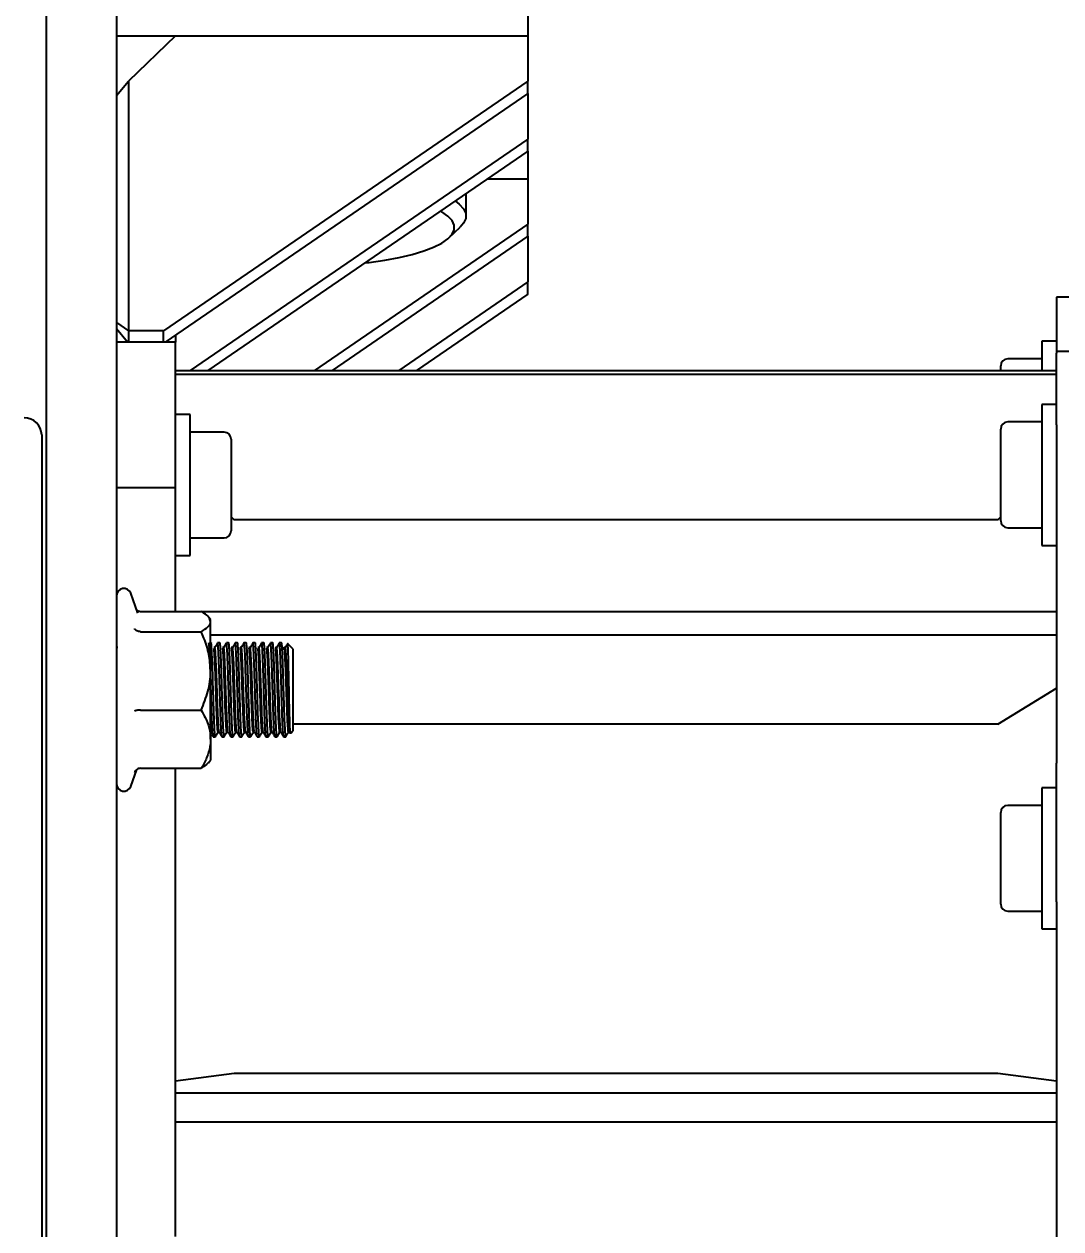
# Model space of a CAD drawing. Header units: millimetres. Extents: x 160 to 8396, y -16 to 5840.
# Drawn here: x 4207.5 to 4384, y 4787.7 to 4992.8 of the extents above; entities that cross this region are included whole.
import ezdxf

# ---------------------------------------------------------------- set-up
doc = ezdxf.new("R2010")
doc.units = ezdxf.units.MM
doc.header["$LTSCALE"] = 20
doc.styles.add('SLDTEXTSTYLE1', font='TXT', dxfattribs={"width": 0.605})
doc.dimstyles.new('SLDDIMSTYLE1', dxfattribs={"dimtxt": 70, "dimasz": 60, "dimexe": 0, "dimexo": 0.0625, "dimgap": 17.5, "dimtad": 2, "dimdec": 0, "dimrnd": 1e-09, "dimzin": 12, "dimdsep": 46, "dimtxsty": 'SLDTEXTSTYLE1', "dimsah": 1, "dimcen": 0.09, "dimadec": 0, "dimazin": 3, "dimtol": 1, "dimtfac": 1, "dimtdec": 3, "dimtofl": 0, "dimtmove": 0, "dimatfit": 3, "dimfxl": 0, "dimfrac": 2, "dimtolj": 1, "dimarcsym": 0})

# ---------------------------------------------------------------- blocks, each defined once
blk = doc.blocks.new('_D_9')
at = {"color": 7, "linetype": 'Continuous', "lineweight": 0}
for p, q in [((4574.2, 5069.25), (4574.2, 1335.28)), ((2992.21, 3609.87), (2992.21, 1335.28)), ((4574.2, 1355.28), (2992.21, 1355.28))]:
    blk.add_line(p, q, dxfattribs=at)
at = {"color": 7, "linetype": 'Continuous', "lineweight": 18}
for points in [[(2992.21, 1355.28), (3052.21, 1345.28), (3052.21, 1365.28)], [(4574.2, 1355.28), (4514.2, 1365.28), (4514.2, 1345.28)]]:
    blk.add_solid(points, dxfattribs=at)
at = {"color": 7, "linetype": 'Continuous', "lineweight": 18, "char_height": 70, "attachment_point": 1, "style": 'SLDTEXTSTYLE1'}
for s, insert in [('1582', (3644.82, 1445.51)), ('*', (3842.08, 1445.51))]:
    blk.add_mtext(s, dxfattribs=dict(at, insert=insert))

msp = doc.modelspace()

# ---------------------------------------------------------------- linework, layer by layer
at = {"color": 7, "linetype": 'Continuous', "lineweight": 25}
for p, q in [((4211.2, 5001.87), (4211.2, 4721.75)), ((4223.2, 5001.87), (4223.2, 4721.75)), ((4293.2, 5000.48), (4293.2, 4990.82)), ((4223.2, 4990.82), (4293.2, 4990.82)), ((4233.2, 4990.82), (4225.2, 4983.1)), ((4233.2, 4990.82), (4293.2, 4990.82)), ((4293.2, 4990.82), (4293.2, 4983.1)), ((4223.2, 4980.65), (4225.2, 4983.1)), ((4225.2, 4983.1), (4225.2, 4940.6)), ((4293.2, 4983.1), (4231.2, 4940.6)), ((4293.2, 4981.03), (4293.2, 4983.1)), ((4293.2, 4981.03), (4231.46, 4938.7)), ((4293.15, 4980.99), (4293.2, 4980.99)), ((4293.2, 4981.03), (4293.2, 4980.99)), ((4293.2, 4980.99), (4293.2, 4973.26)), ((4293.2, 4973.26), (4235.73, 4933.86)), ((4293.2, 4971.19), (4293.2, 4973.26)), ((4293.2, 4971.19), (4238.75, 4933.86)), ((4293.2, 4971.19), (4293.2, 4966.5)), ((4286.35, 4966.5), (4293.2, 4966.5)), ((4293.2, 4966.5), (4293.2, 4958.77)), ((4282.7, 4960.15), (4282.7, 4963.99)), ((4293.2, 4958.77), (4256.87, 4933.86)), ((4279.77, 4956.45), (4281.7, 4958.24)), ((4293.2, 4956.7), (4293.2, 4958.77)), ((4293.2, 4956.7), (4259.89, 4933.86)), ((4293.15, 4956.66), (4293.2, 4956.66)), ((4293.2, 4956.7), (4293.2, 4956.66)), ((4293.2, 4956.66), (4293.2, 4948.93)), ((4265.59, 4952.27), (4266.21, 4952.27)), ((4293.2, 4948.93), (4271.22, 4933.86)), ((4293.2, 4946.86), (4293.2, 4948.93)), ((4293.2, 4946.86), (4274.24, 4933.86)), ((4393.2, 4946.35), (4383.2, 4946.35)), ((4383.2, 4946.35), (4383.2, 4945.94)), ((4383.2, 4945.94), (4383.2, 4937.1)), ((4223.2, 4942.01), (4225.2, 4940.6)), ((4225.06, 4938.7), (4223.2, 4940.97)), ((4231.2, 4940.6), (4225.2, 4940.6)), ((4225.2, 4940.6), (4225.2, 4938.7)), ((4231.2, 4938.7), (4231.2, 4940.6)), ((4233.2, 4939.9), (4233.2, 4938.7)), ((4233.2, 4938.7), (4223.2, 4938.7)), ((4233.2, 4913.88), (4233.2, 4938.7)), ((4383.2, 4938.83), (4380.7, 4938.83)), ((4380.7, 4938.83), (4380.7, 4938.26)), ((4380.7, 4938.26), (4380.7, 4933.86)), ((4393.2, 4937.1), (4383.2, 4937.1)), ((4383.2, 4937.1), (4383.2, 4936.83)), ((4380.7, 4935.83), (4374.9, 4935.83)), ((4383.2, 4924.62), (4383.2, 4936.83)), ((4233.2, 4933.86), (4383.2, 4933.86)), ((4233.2, 4933.21), (4383.2, 4933.21)), ((4373.7, 4933.86), (4373.7, 4934.63)), ((4383.2, 4928.09), (4380.7, 4928.09)), ((4380.7, 4928.09), (4380.7, 4921.59)), ((4235.7, 4926.35), (4233.2, 4926.35)), ((4235.7, 4902.35), (4235.7, 4926.35)), ((4380.7, 4925.09), (4374.9, 4925.09)), ((4210.45, 4922.9), (4210.45, 4587.72)), ((4241.5, 4923.35), (4235.7, 4923.35)), ((4373.7, 4908.29), (4373.7, 4923.89)), ((4383.2, 4924.62), (4383.2, 4922.93)), ((4383.2, 4922.93), (4383.2, 4868.54)), ((4242.7, 4922.15), (4242.7, 4921.75)), ((4242.7, 4921.75), (4242.7, 4906.55)), ((4380.7, 4921.59), (4380.7, 4904.09)), ((4233.2, 4913.88), (4223.2, 4913.88)), ((4233.2, 4892.84), (4233.2, 4913.88)), ((4242.7, 4908.92), (4243.2, 4908.42)), ((4373.2, 4908.42), (4243.2, 4908.42)), ((4373.2, 4908.42), (4373.7, 4908.92)), ((4374.9, 4907.09), (4380.7, 4907.09)), ((4235.7, 4905.35), (4241.5, 4905.35)), ((4233.2, 4902.35), (4235.7, 4902.35)), ((4380.7, 4904.09), (4383.2, 4904.09)), ((4226.83, 4892.56), (4225.6, 4895.92)), ((4227.26, 4892.84), (4237.6, 4892.84)), ((4233.2, 4892.85), (4383.2, 4892.85)), ((4239.2, 4891.49), (4238.86, 4891.89)), ((4239.2, 4891.11), (4239.2, 4891.49)), ((4239.2, 4882.71), (4239.2, 4891.11)), ((4227.26, 4889.39), (4237.6, 4889.39)), ((4239.2, 4888.88), (4383.2, 4888.88)), ((4223.42, 4886.68), (4223.23, 4886.68)), ((4239.27, 4887.49), (4239.2, 4887.49)), ((4239.92, 4886.68), (4239.73, 4886.68)), ((4240.77, 4887.49), (4240.39, 4887.49)), ((4241.42, 4886.68), (4241.23, 4886.68)), ((4242.27, 4887.49), (4241.89, 4887.49)), ((4242.92, 4886.68), (4242.73, 4886.68)), ((4243.77, 4887.49), (4243.39, 4887.49)), ((4244.42, 4886.68), (4244.23, 4886.68)), ((4245.27, 4887.49), (4244.89, 4887.49)), ((4245.92, 4886.68), (4245.73, 4886.68)), ((4246.77, 4887.49), (4246.39, 4887.49)), ((4247.42, 4886.68), (4247.23, 4886.68)), ((4248.27, 4887.49), (4247.89, 4887.49)), ((4248.92, 4886.68), (4248.73, 4886.68)), ((4249.77, 4887.49), (4249.39, 4887.49)), ((4250.42, 4886.68), (4250.23, 4886.68)), ((4251.27, 4887.49), (4250.89, 4887.49)), ((4251.92, 4886.68), (4251.73, 4886.68)), ((4253.2, 4886.49), (4252.32, 4887.37)), ((4253.2, 4886.49), (4253.2, 4881.3)), ((4239.2, 4871.09), (4239.2, 4882.71)), ((4253.2, 4881.3), (4253.2, 4872.49)), ((4373.2, 4873.66), (4383.2, 4879.75)), ((4227.26, 4876.04), (4237.6, 4876.04)), ((4373.2, 4873.66), (4253.2, 4873.66)), ((4239.64, 4871.49), (4240.02, 4871.49)), ((4240.48, 4872.3), (4240.66, 4872.3)), ((4241.14, 4871.49), (4241.52, 4871.49)), ((4241.98, 4872.3), (4242.16, 4872.3)), ((4242.64, 4871.49), (4243.02, 4871.49)), ((4243.48, 4872.3), (4243.66, 4872.3)), ((4244.14, 4871.49), (4244.52, 4871.49)), ((4244.98, 4872.3), (4245.16, 4872.3)), ((4245.64, 4871.49), (4246.02, 4871.49)), ((4246.48, 4872.3), (4246.66, 4872.3)), ((4247.14, 4871.49), (4247.52, 4871.49)), ((4247.98, 4872.3), (4248.16, 4872.3)), ((4248.64, 4871.49), (4249.02, 4871.49)), ((4249.48, 4872.3), (4249.66, 4872.3)), ((4250.14, 4871.49), (4250.52, 4871.49)), ((4250.98, 4872.3), (4251.16, 4872.3)), ((4251.64, 4871.49), (4252.02, 4871.49)), ((4252.48, 4872.3), (4252.66, 4872.3)), ((4252.66, 4872.31), (4252.76, 4872.14)), ((4252.85, 4872.13), (4253.2, 4872.49)), ((4239.2, 4871.09), (4239.2, 4867.49)), ((4238.86, 4867.09), (4239.2, 4867.49)), ((4383.2, 4868.54), (4383.2, 4866.98)), ((4225.6, 4863.05), (4226.65, 4865.92)), ((4227.26, 4866.14), (4237.6, 4866.14)), ((4233.2, 4786.45), (4233.2, 4866.14)), ((4383.2, 4843.39), (4383.2, 4866.98)), ((4383.2, 4862.81), (4380.7, 4862.81)), ((4380.7, 4862.81), (4380.7, 4847.17)), ((4380.7, 4859.81), (4374.9, 4859.81)), ((4373.7, 4843.01), (4373.7, 4858.61)), ((4380.7, 4847.17), (4380.7, 4838.81)), ((4383.2, 4843.39), (4383.2, 4841.38)), ((4374.9, 4841.81), (4380.7, 4841.81)), ((4383.2, 4841.38), (4383.2, 4773.4)), ((4380.7, 4838.81), (4383.2, 4838.81)), ((4243.2, 4814.18), (4233.2, 4812.87)), ((4373.2, 4814.18), (4243.2, 4814.18)), ((4383.2, 4812.87), (4373.2, 4814.18)), ((4233.2, 4810.91), (4383.2, 4810.91)), ((4233.2, 4805.96), (4383.2, 4805.96))]:
    msp.add_line(p, q, dxfattribs=at)
at = {"color": 7, "linetype": 'Continuous', "lineweight": 25, "flags": 128}
for points in [[(4280.85, 4962.72), (4281.54, 4962.19), (4282.28, 4961.39), (4282.66, 4960.56), (4282.66, 4959.74), (4282.28, 4958.91), (4281.7, 4958.24)], [(4266.21, 4952.27), (4268.85, 4952.64), (4271.3, 4953.1), (4273.52, 4953.63), (4275.49, 4954.22), (4277.17, 4954.87), (4278.55, 4955.56), (4279.6, 4956.29), (4280.3, 4957.05), (4280.66, 4957.83), (4280.66, 4958.61), (4280.3, 4959.38), (4279.6, 4960.14), (4278.55, 4960.87), (4278.33, 4961)], [(4245.63, 4871.53), (4245.61, 4871.56), (4245.53, 4872.31), (4245.46, 4873.83), (4245.37, 4875.95), (4245.29, 4878.44), (4245.22, 4881.04), (4245.14, 4883.48), (4245.06, 4885.5), (4244.98, 4886.88), (4244.94, 4887.28), (4244.93, 4887.4), (4244.92, 4887.41), (4244.92, 4887.42), (4244.92, 4887.42), (4244.92, 4887.42), (4244.92, 4887.42), (4244.92, 4887.42), (4244.92, 4887.42), (4244.92, 4887.42), (4244.92, 4887.42), (4244.92, 4887.43), (4244.91, 4887.47), (4244.88, 4887.48), (4244.88, 4887.46)], [(4250.53, 4871.5), (4250.76, 4871.91), (4251, 4872.31)]]:
    msp.add_lwpolyline(points, dxfattribs=at)
at = {"color": 7, "linetype": 'Continuous', "lineweight": 25}
for centre, radius, start, end in [((4374.9, 4934.63), 1.2, 90, 180), ((4207.5, 4922.85), 2.95, 1.0102, 90.9758), ((4374.9, 4923.89), 1.2, 90, 180), ((4241.5, 4922.15), 1.2, 0, 90), ((4374.9, 4908.29), 1.2, 180, 270), ((4241.5, 4906.55), 1.2, 270, 0), ((4224.44, 4895.5), 1.24, 20, 180), ((4224.44, 4863.48), 1.24, 180, 340), ((4374.9, 4858.61), 1.2, 90, 180), ((4374.9, 4843.01), 1.2, 180, 270)]:
    msp.add_arc(centre, radius, start, end, dxfattribs=at)
for points, knots in [([(4226.65, 4893.06), (4226.65, 4893.05), (4226.73, 4892.97), (4226.94, 4892.87), (4227.15, 4892.85), (4227.26, 4892.84)], [0, 0, 0, 0, 0.052607, 0.52533, 1, 1, 1, 1]), ([(4239.2, 4891.11), (4239.14, 4891.35), (4239.02, 4891.84), (4238.3, 4892.42), (4237.76, 4892.74), (4237.6, 4892.84)], [0, 0, 0, 0, 0.406291, 0.827268, 1, 1, 1, 1]), ([(4227.26, 4889.39), (4227.15, 4889.4), (4226.94, 4889.41), (4226.65, 4889.53), (4226.41, 4889.71), (4226.3, 4889.86), (4226.26, 4889.94), (4226.26, 4889.94)], [0, 0, 0, 0, 0.236115, 0.471262, 0.732239, 0.995156, 1, 1, 1, 1]), ([(4237.6, 4889.39), (4238.02, 4889.66), (4238.88, 4890.2), (4239.2, 4890.8), (4239.2, 4891.1), (4239.2, 4891.11)], [0, 0, 0, 0, 0.484341, 0.986327, 1, 1, 1, 1]), ([(4239.2, 4882.71), (4239.14, 4883.65), (4239.02, 4885.55), (4238.3, 4887.76), (4237.76, 4889.02), (4237.6, 4889.39)], [0, 0, 0, 0, 0.406291, 0.827268, 1, 1, 1, 1]), ([(4239.63, 4871.61), (4239.61, 4871.6), (4239.6, 4871.58), (4239.58, 4871.76), (4239.57, 4871.87), (4239.56, 4871.93), (4239.56, 4871.97), (4239.56, 4871.98), (4239.56, 4871.99), (4239.56, 4871.99), (4239.56, 4872), (4239.56, 4872), (4239.56, 4872), (4239.56, 4872), (4239.56, 4872), (4239.56, 4872), (4239.56, 4872), (4239.56, 4872.01), (4239.55, 4872.11), (4239.53, 4872.39), (4239.5, 4872.9), (4239.46, 4873.55), (4239.42, 4874.62), (4239.36, 4876.37), (4239.3, 4878.38), (4239.26, 4879.84), (4239.23, 4880.71), (4239.2, 4881.55), (4239.17, 4882.45), (4239.14, 4883.49), (4239.11, 4884.46), (4239.07, 4885.26), (4239.04, 4886.02), (4239, 4886.73), (4238.96, 4887.18), (4238.93, 4887.39), (4238.91, 4887.48), (4238.9, 4887.48), (4238.89, 4887.49)], [0, 0, 0, 0, 0.043524, 0.069811, 0.082958, 0.089531, 0.092818, 0.094461, 0.095283, 0.095693, 0.095899, 0.096002, 0.096053, 0.096079, 0.09608, 0.096081, 0.096081, 0.096086, 0.100388, 0.130871, 0.180081, 0.220695, 0.256055, 0.361714, 0.467917, 0.503506, 0.539095, 0.574685, 0.607774, 0.654363, 0.714433, 0.749566, 0.788075, 0.855875, 0.913911, 0.94719, 0.976114, 1, 1, 1, 1]), ([(4240.02, 4871.59), (4240, 4871.57), (4239.97, 4871.48), (4239.91, 4872.22), (4239.83, 4873.72), (4239.75, 4875.89), (4239.67, 4878.43), (4239.59, 4881.08), (4239.52, 4883.56), (4239.44, 4885.62), (4239.36, 4886.97), (4239.3, 4887.57), (4239.27, 4887.44), (4239.27, 4887.42)], [0, 0, 0, 0, 0.042236, 0.14522, 0.250484, 0.353781, 0.458368, 0.562955, 0.666253, 0.771517, 0.8745, 0.979538, 1, 1, 1, 1]), ([(4240.48, 4872.36), (4240.46, 4872.38), (4240.42, 4872.44), (4240.35, 4873.42), (4240.26, 4875.03), (4240.19, 4877.14), (4240.11, 4879.49), (4240.03, 4881.84), (4239.95, 4883.95), (4239.87, 4885.56), (4239.8, 4886.54), (4239.76, 4886.59), (4239.73, 4886.61)], [0, 0, 0, 0, 0.083555, 0.187407, 0.292369, 0.395281, 0.500473, 0.603693, 0.708212, 0.812721, 0.915949, 1, 1, 1, 1]), ([(4240.38, 4887.48), (4240.3, 4887.35), (4240.15, 4887.08), (4239.99, 4886.81), (4239.91, 4886.68)], [0, 0, 0, 0, 0.50935, 1, 1, 1, 1]), ([(4240.66, 4872.4), (4240.64, 4872.42), (4240.6, 4872.48), (4240.53, 4873.43), (4240.45, 4875.03), (4240.38, 4877.14), (4240.3, 4879.49), (4240.22, 4881.84), (4240.14, 4883.95), (4240.06, 4885.56), (4239.99, 4886.54), (4239.94, 4886.59), (4239.92, 4886.61)], [0, 0, 0, 0, 0.067201, 0.172898, 0.279725, 0.384465, 0.491526, 0.59658, 0.702956, 0.809322, 0.914384, 1, 1, 1, 1]), ([(4241.13, 4871.6), (4241.11, 4871.62), (4241.07, 4871.68), (4241, 4872.74), (4240.92, 4874.53), (4240.85, 4876.88), (4240.77, 4879.49), (4240.71, 4881.38), (4240.68, 4882.51), (4240.66, 4882.95), (4240.64, 4883.41), (4240.63, 4883.87), (4240.59, 4884.9), (4240.53, 4886.24), (4240.46, 4887.34), (4240.41, 4887.39), (4240.39, 4887.42)], [0, 0, 0, 0, 0.068317, 0.174129, 0.279966, 0.386008, 0.492181, 0.597059, 0.614625, 0.637787, 0.655776, 0.67779, 0.703754, 0.809244, 0.914866, 1, 1, 1, 1]), ([(4241.52, 4871.59), (4241.5, 4871.57), (4241.47, 4871.48), (4241.41, 4872.22), (4241.33, 4873.72), (4241.25, 4875.89), (4241.17, 4878.43), (4241.09, 4881.08), (4241.02, 4883.56), (4240.94, 4885.62), (4240.86, 4886.97), (4240.8, 4887.57), (4240.77, 4887.44), (4240.77, 4887.42)], [0, 0, 0, 0, 0.042236, 0.14522, 0.250484, 0.353781, 0.458368, 0.562955, 0.666253, 0.771517, 0.8745, 0.979538, 1, 1, 1, 1]), ([(4241.98, 4872.3), (4241.98, 4872.3), (4241.96, 4872.17), (4241.91, 4872.62), (4241.83, 4873.67), (4241.75, 4875.43), (4241.67, 4877.6), (4241.59, 4879.97), (4241.52, 4882.29), (4241.44, 4884.32), (4241.36, 4885.81), (4241.29, 4886.62), (4241.25, 4886.59), (4241.23, 4886.58)], [0, 0, 0, 0, 0.0002642, 0.1035682, 0.2081703, 0.3127649, 0.4160752, 0.5213499, 0.6243425, 0.7293938, 0.8333182, 0.9372534, 1, 1, 1, 1]), ([(4241.88, 4887.49), (4241.8, 4887.35), (4241.65, 4887.08), (4241.49, 4886.81), (4241.41, 4886.68)], [0, 0, 0, 0, 0.505571, 1, 1, 1, 1]), ([(4242.16, 4872.36), (4242.14, 4872.42), (4242.09, 4872.57), (4242.02, 4873.7), (4241.94, 4875.42), (4241.86, 4877.6), (4241.78, 4879.97), (4241.71, 4882.29), (4241.62, 4884.32), (4241.55, 4885.81), (4241.48, 4886.62), (4241.44, 4886.59), (4241.42, 4886.58)], [0, 0, 0, 0, 0.089346, 0.195599, 0.301845, 0.406786, 0.513722, 0.618341, 0.72505, 0.830615, 0.936191, 1, 1, 1, 1]), ([(4242.63, 4871.55), (4242.61, 4871.62), (4242.56, 4871.79), (4242.48, 4873.04), (4242.42, 4874.64), (4242.37, 4876.17), (4242.32, 4877.75), (4242.26, 4879.9), (4242.19, 4882.06), (4242.14, 4883.68), (4242.08, 4885.13), (4242.01, 4886.52), (4241.95, 4887.43), (4241.9, 4887.4), (4241.89, 4887.39)], [0, 0, 0, 0, 0.091004, 0.196412, 0.301818, 0.354697, 0.407575, 0.506033, 0.613257, 0.670371, 0.725279, 0.831055, 0.93683, 1, 1, 1, 1]), ([(4243.02, 4871.59), (4243, 4871.57), (4242.97, 4871.48), (4242.91, 4872.22), (4242.83, 4873.72), (4242.75, 4875.89), (4242.67, 4878.43), (4242.59, 4881.08), (4242.52, 4883.56), (4242.44, 4885.62), (4242.36, 4886.97), (4242.3, 4887.57), (4242.27, 4887.44), (4242.27, 4887.42)], [0, 0, 0, 0, 0.042236, 0.14522, 0.250484, 0.353781, 0.458368, 0.562955, 0.666253, 0.771517, 0.8745, 0.979538, 1, 1, 1, 1]), ([(4243.48, 4872.36), (4243.48, 4872.34), (4243.45, 4872.23), (4243.39, 4872.77), (4243.31, 4873.98), (4243.23, 4875.84), (4243.16, 4878.07), (4243.08, 4880.45), (4243, 4882.73), (4242.92, 4884.67), (4242.85, 4886.02), (4242.78, 4886.69), (4242.74, 4886.61), (4242.73, 4886.58)], [0, 0, 0, 0, 0.021181, 0.124207, 0.229293, 0.333252, 0.43722, 0.542301, 0.64533, 0.750641, 0.853979, 0.958615, 1, 1, 1, 1]), ([(4243.38, 4887.49), (4243.3, 4887.35), (4243.15, 4887.08), (4242.99, 4886.81), (4242.91, 4886.68)], [0, 0, 0, 0, 0.5075702, 1, 1, 1, 1]), ([(4243.67, 4872.36), (4243.67, 4872.34), (4243.63, 4872.23), (4243.58, 4872.77), (4243.5, 4873.98), (4243.42, 4875.84), (4243.35, 4878.07), (4243.26, 4880.45), (4243.19, 4882.73), (4243.11, 4884.67), (4243.03, 4886.02), (4242.97, 4886.69), (4242.93, 4886.61), (4242.92, 4886.58)], [0, 0, 0, 0, 0.02111, 0.124136, 0.229222, 0.333181, 0.437149, 0.542231, 0.645259, 0.75057, 0.853908, 0.958544, 1, 1, 1, 1]), ([(4244.13, 4871.55), (4244.11, 4871.57), (4244.09, 4871.62), (4244.05, 4872.07), (4243.99, 4872.88), (4243.94, 4874.03), (4243.89, 4875.47), (4243.84, 4877.06), (4243.79, 4878.77), (4243.74, 4880.52), (4243.69, 4882.08), (4243.65, 4883.3), (4243.62, 4884.15), (4243.6, 4884.67), (4243.56, 4885.64), (4243.5, 4886.76), (4243.44, 4887.5), (4243.4, 4887.41), (4243.39, 4887.39)], [0, 0, 0, 0, 0.047109, 0.111631, 0.168621, 0.259752, 0.320833, 0.381643, 0.472685, 0.529699, 0.59429, 0.66645, 0.692237, 0.71887, 0.746347, 0.85207, 0.957791, 1, 1, 1, 1]), ([(4244.52, 4871.59), (4244.5, 4871.57), (4244.47, 4871.48), (4244.41, 4872.22), (4244.33, 4873.72), (4244.25, 4875.89), (4244.17, 4878.43), (4244.09, 4881.08), (4244.02, 4883.56), (4243.94, 4885.62), (4243.86, 4886.97), (4243.8, 4887.57), (4243.77, 4887.44), (4243.77, 4887.42)], [0, 0, 0, 0, 0.042236, 0.14522, 0.250484, 0.353781, 0.458368, 0.562955, 0.666253, 0.771517, 0.8745, 0.979538, 1, 1, 1, 1]), ([(4244.98, 4872.39), (4244.97, 4872.37), (4244.94, 4872.29), (4244.88, 4872.96), (4244.8, 4874.31), (4244.72, 4876.26), (4244.64, 4878.54), (4244.56, 4880.92), (4244.49, 4883.15), (4244.4, 4885), (4244.33, 4886.21), (4244.27, 4886.75), (4244.24, 4886.64), (4244.23, 4886.62)], [0, 0, 0, 0, 0.042339, 0.145313, 0.250568, 0.353853, 0.458433, 0.563008, 0.666297, 0.771551, 0.874523, 0.979553, 1, 1, 1, 1]), ([(4244.88, 4887.48), (4244.8, 4887.34), (4244.65, 4887.08), (4244.49, 4886.81), (4244.41, 4886.68)], [0, 0, 0, 0, 0.5104322, 1, 1, 1, 1]), ([(4245.16, 4872.38), (4245.15, 4872.37), (4245.12, 4872.32), (4245.07, 4872.97), (4244.98, 4874.3), (4244.91, 4876.26), (4244.83, 4878.54), (4244.75, 4880.92), (4244.67, 4883.15), (4244.59, 4885), (4244.52, 4886.22), (4244.45, 4886.77), (4244.42, 4886.61), (4244.41, 4886.57)], [0, 0, 0, 0, 0.021464, 0.124372, 0.22956, 0.332778, 0.437291, 0.541799, 0.645022, 0.750208, 0.853115, 0.958077, 1, 1, 1, 1]), ([(4246.02, 4871.59), (4246, 4871.57), (4245.97, 4871.48), (4245.91, 4872.22), (4245.83, 4873.72), (4245.75, 4875.89), (4245.67, 4878.43), (4245.59, 4881.08), (4245.52, 4883.56), (4245.44, 4885.62), (4245.36, 4886.97), (4245.3, 4887.57), (4245.27, 4887.44), (4245.27, 4887.42)], [0, 0, 0, 0, 0.042236, 0.14522, 0.250484, 0.353781, 0.458368, 0.562955, 0.666253, 0.771517, 0.8745, 0.979538, 1, 1, 1, 1]), ([(4246.48, 4872.39), (4246.47, 4872.38), (4246.43, 4872.36), (4246.36, 4873.18), (4246.28, 4874.66), (4246.21, 4876.69), (4246.12, 4879.01), (4246.05, 4881.38), (4245.97, 4883.56), (4245.89, 4885.28), (4245.81, 4886.45), (4245.76, 4886.6), (4245.73, 4886.68)], [0, 0, 0, 0, 0.063116, 0.166348, 0.271545, 0.374462, 0.479434, 0.583283, 0.687139, 0.792109, 0.895027, 1, 1, 1, 1]), ([(4246.38, 4887.49), (4246.3, 4887.35), (4246.15, 4887.08), (4245.99, 4886.81), (4245.91, 4886.68)], [0, 0, 0, 0, 0.5070139, 1, 1, 1, 1]), ([(4246.66, 4872.41), (4246.65, 4872.4), (4246.61, 4872.39), (4246.55, 4873.18), (4246.47, 4874.66), (4246.39, 4876.69), (4246.31, 4879.01), (4246.23, 4881.39), (4246.16, 4883.56), (4246.08, 4885.31), (4246, 4886.38), (4245.94, 4886.81), (4245.91, 4886.64), (4245.91, 4886.62)], [0, 0, 0, 0, 0.047034, 0.150169, 0.255268, 0.358087, 0.462961, 0.566713, 0.670472, 0.775342, 0.878164, 0.983263, 1, 1, 1, 1]), ([(4247.13, 4871.6), (4247.12, 4871.59), (4247.08, 4871.58), (4247.02, 4872.43), (4246.95, 4873.8), (4246.9, 4875.16), (4246.86, 4876.43), (4246.81, 4878.19), (4246.75, 4880.17), (4246.69, 4882), (4246.64, 4883.51), (4246.6, 4884.65), (4246.57, 4885.41), (4246.53, 4886.27), (4246.47, 4887.15), (4246.41, 4887.63), (4246.38, 4887.45), (4246.38, 4887.42)], [0, 0, 0, 0, 0.045647, 0.14871, 0.253408, 0.306554, 0.350651, 0.425402, 0.524594, 0.583559, 0.648664, 0.719902, 0.750495, 0.776488, 0.880029, 0.983569, 1, 1, 1, 1]), ([(4247.52, 4871.59), (4247.5, 4871.57), (4247.47, 4871.48), (4247.41, 4872.22), (4247.33, 4873.72), (4247.25, 4875.89), (4247.17, 4878.43), (4247.09, 4881.08), (4247.02, 4883.56), (4246.94, 4885.62), (4246.86, 4886.97), (4246.8, 4887.57), (4246.77, 4887.44), (4246.77, 4887.42)], [0, 0, 0, 0, 0.0422361, 0.1452198, 0.2504841, 0.3537805, 0.4583684, 0.5629554, 0.6662526, 0.7715168, 0.8745002, 0.9795382, 1, 1, 1, 1]), ([(4247.98, 4872.36), (4247.96, 4872.38), (4247.92, 4872.44), (4247.85, 4873.42), (4247.76, 4875.03), (4247.69, 4877.14), (4247.61, 4879.49), (4247.53, 4881.84), (4247.45, 4883.95), (4247.37, 4885.56), (4247.3, 4886.54), (4247.26, 4886.59), (4247.23, 4886.61)], [0, 0, 0, 0, 0.083265, 0.187154, 0.292157, 0.395108, 0.50034, 0.603602, 0.708159, 0.812712, 0.915977, 1, 1, 1, 1]), ([(4247.88, 4887.49), (4247.8, 4887.35), (4247.65, 4887.08), (4247.49, 4886.8), (4247.41, 4886.67)], [0, 0, 0, 0, 0.500032, 1, 1, 1, 1]), ([(4248.16, 4872.4), (4248.14, 4872.42), (4248.1, 4872.48), (4248.03, 4873.43), (4247.95, 4875.03), (4247.88, 4877.14), (4247.8, 4879.49), (4247.72, 4881.84), (4247.64, 4883.95), (4247.56, 4885.56), (4247.49, 4886.54), (4247.44, 4886.59), (4247.42, 4886.61)], [0, 0, 0, 0, 0.0664663, 0.1722506, 0.2791702, 0.3839997, 0.4911515, 0.5962978, 0.702762, 0.8092223, 0.9143719, 1, 1, 1, 1]), ([(4248.64, 4871.56), (4248.64, 4871.54), (4248.6, 4871.38), (4248.55, 4871.97), (4248.49, 4872.98), (4248.44, 4874.09), (4248.4, 4875.23), (4248.37, 4876.2), (4248.33, 4877.5), (4248.27, 4879.49), (4248.19, 4882.11), (4248.11, 4884.46), (4248.03, 4886.25), (4247.96, 4887.34), (4247.91, 4887.4), (4247.89, 4887.42)], [0, 0, 0, 0, 0.019098, 0.137209, 0.200078, 0.265318, 0.332929, 0.367673, 0.395649, 0.500067, 0.604487, 0.708907, 0.813087, 0.916908, 1, 1, 1, 1]), ([(4249.02, 4871.59), (4249, 4871.57), (4248.97, 4871.48), (4248.91, 4872.22), (4248.83, 4873.72), (4248.75, 4875.89), (4248.67, 4878.43), (4248.59, 4881.08), (4248.52, 4883.56), (4248.44, 4885.62), (4248.36, 4886.97), (4248.3, 4887.57), (4248.27, 4887.44), (4248.27, 4887.42)], [0, 0, 0, 0, 0.0422361, 0.1452198, 0.2504841, 0.3537805, 0.4583684, 0.5629554, 0.6662526, 0.7715168, 0.8745002, 0.9795382, 1, 1, 1, 1]), ([(4249.48, 4872.3), (4249.48, 4872.3), (4249.46, 4872.17), (4249.41, 4872.62), (4249.33, 4873.67), (4249.25, 4875.43), (4249.17, 4877.6), (4249.09, 4879.97), (4249.02, 4882.29), (4248.94, 4884.32), (4248.86, 4885.8), (4248.79, 4886.62), (4248.75, 4886.59), (4248.73, 4886.58)], [0, 0, 0, 0, 0.000209, 0.103528, 0.208141, 0.312751, 0.416072, 0.521361, 0.624367, 0.72943, 0.833371, 0.937316, 1, 1, 1, 1]), ([(4249.38, 4887.48), (4249.3, 4887.35), (4249.14, 4887.07), (4248.98, 4886.8), (4248.91, 4886.66)], [0, 0, 0, 0, 0.500035, 1, 1, 1, 1]), ([(4249.66, 4872.38), (4249.64, 4872.44), (4249.59, 4872.59), (4249.52, 4873.7), (4249.44, 4875.42), (4249.36, 4877.6), (4249.28, 4879.97), (4249.21, 4882.29), (4249.12, 4884.32), (4249.05, 4885.8), (4248.98, 4886.62), (4248.94, 4886.59), (4248.92, 4886.58)], [0, 0, 0, 0, 0.084383, 0.191221, 0.298057, 0.403577, 0.511105, 0.616303, 0.723601, 0.829753, 0.93591, 1, 1, 1, 1]), ([(4250.12, 4871.57), (4250.1, 4871.64), (4250.06, 4871.8), (4249.98, 4873.04), (4249.92, 4874.64), (4249.87, 4876.17), (4249.82, 4877.75), (4249.76, 4879.9), (4249.69, 4882.06), (4249.64, 4883.68), (4249.58, 4885.13), (4249.51, 4886.52), (4249.45, 4887.43), (4249.4, 4887.4), (4249.39, 4887.39)], [0, 0, 0, 0, 0.086071, 0.19204, 0.298007, 0.351168, 0.404328, 0.503254, 0.61106, 0.668509, 0.723723, 0.830062, 0.9364, 1, 1, 1, 1]), ([(4250.52, 4871.59), (4250.5, 4871.57), (4250.47, 4871.48), (4250.41, 4872.22), (4250.33, 4873.72), (4250.25, 4875.89), (4250.17, 4878.43), (4250.09, 4881.08), (4250.02, 4883.56), (4249.94, 4885.62), (4249.86, 4886.97), (4249.8, 4887.57), (4249.77, 4887.44), (4249.77, 4887.42)], [0, 0, 0, 0, 0.0422361, 0.1452198, 0.2504841, 0.3537805, 0.4583684, 0.5629554, 0.6662526, 0.7715168, 0.8745002, 0.9795382, 1, 1, 1, 1]), ([(4250.98, 4872.36), (4250.98, 4872.34), (4250.95, 4872.23), (4250.89, 4872.77), (4250.81, 4873.97), (4250.73, 4875.83), (4250.66, 4878.06), (4250.58, 4880.44), (4250.5, 4882.73), (4250.42, 4884.67), (4250.35, 4886.02), (4250.28, 4886.69), (4250.24, 4886.61), (4250.23, 4886.58)], [0, 0, 0, 0, 0.021275, 0.124275, 0.229332, 0.333267, 0.437205, 0.54226, 0.645261, 0.750543, 0.853856, 0.958462, 1, 1, 1, 1]), ([(4250.88, 4887.48), (4250.8, 4887.35), (4250.64, 4887.07), (4250.48, 4886.8), (4250.41, 4886.66)], [0, 0, 0, 0, 0.500027, 1, 1, 1, 1]), ([(4251.17, 4872.36), (4251.17, 4872.34), (4251.13, 4872.23), (4251.08, 4872.77), (4251, 4873.97), (4250.92, 4875.83), (4250.85, 4878.06), (4250.76, 4880.44), (4250.69, 4882.73), (4250.61, 4884.67), (4250.53, 4886.02), (4250.47, 4886.69), (4250.43, 4886.61), (4250.42, 4886.58)], [0, 0, 0, 0, 0.021204, 0.124204, 0.229261, 0.333196, 0.437134, 0.542189, 0.64519, 0.750472, 0.853785, 0.958391, 1, 1, 1, 1]), ([(4251.63, 4871.54), (4251.62, 4871.56), (4251.59, 4871.61), (4251.55, 4872.07), (4251.49, 4872.89), (4251.44, 4874.04), (4251.39, 4875.47), (4251.34, 4877.06), (4251.29, 4878.77), (4251.24, 4880.52), (4251.19, 4882.08), (4251.15, 4883.3), (4251.12, 4884.15), (4251.1, 4884.67), (4251.06, 4885.64), (4251, 4886.76), (4250.94, 4887.5), (4250.9, 4887.41), (4250.89, 4887.39)], [0, 0, 0, 0, 0.0494595, 0.1138662, 0.1707329, 0.2615939, 0.3223725, 0.3830864, 0.4739262, 0.5307987, 0.5952221, 0.6671875, 0.692904, 0.7194624, 0.7468628, 0.8523322, 0.9578006, 1, 1, 1, 1]), ([(4251.66, 4886.31), (4251.58, 4886.44), (4251.42, 4886.69), (4251.27, 4886.95), (4251.19, 4887.08)], [0, 0, 0, 0, 0.5000417, 1, 1, 1, 1]), ([(4252.02, 4871.59), (4252, 4871.57), (4251.97, 4871.48), (4251.91, 4872.22), (4251.83, 4873.72), (4251.75, 4875.89), (4251.67, 4878.43), (4251.59, 4881.08), (4251.52, 4883.56), (4251.44, 4885.62), (4251.36, 4886.97), (4251.3, 4887.57), (4251.27, 4887.44), (4251.27, 4887.42)], [0, 0, 0, 0, 0.0422361, 0.1452198, 0.2504841, 0.3537805, 0.4583684, 0.5629554, 0.6662526, 0.7715168, 0.8745002, 0.9795382, 1, 1, 1, 1]), ([(4252.48, 4872.39), (4252.47, 4872.37), (4252.44, 4872.29), (4252.38, 4872.96), (4252.3, 4874.3), (4252.22, 4876.26), (4252.14, 4878.53), (4252.06, 4880.92), (4251.99, 4883.15), (4251.9, 4885), (4251.83, 4886.21), (4251.77, 4886.75), (4251.74, 4886.64), (4251.73, 4886.62)], [0, 0, 0, 0, 0.04234, 0.145276, 0.250493, 0.353743, 0.458283, 0.562823, 0.666073, 0.77129, 0.874226, 0.979217, 1, 1, 1, 1]), ([(4252.29, 4887.33), (4252.24, 4887.24), (4252.12, 4887.02), (4251.99, 4886.8), (4251.91, 4886.67)], [0, 0, 0, 0, 0.377359, 1, 1, 1, 1]), ([(4252.66, 4872.38), (4252.65, 4872.37), (4252.62, 4872.31), (4252.57, 4872.97), (4252.48, 4874.3), (4252.41, 4876.26), (4252.33, 4878.53), (4252.25, 4880.92), (4252.17, 4883.15), (4252.09, 4885), (4252.02, 4886.22), (4251.95, 4886.76), (4251.92, 4886.62), (4251.91, 4886.58)], [0, 0, 0, 0, 0.02585, 0.128894, 0.234222, 0.33758, 0.44223, 0.54688, 0.650238, 0.755565, 0.85861, 0.963711, 1, 1, 1, 1]), ([(4252.8, 4872.18), (4252.79, 4872.15), (4252.77, 4872.03), (4252.73, 4872.69), (4252.68, 4874.09), (4252.63, 4876.18), (4252.58, 4878.65), (4252.53, 4881.24), (4252.48, 4883.68), (4252.42, 4885.69), (4252.38, 4886.96), (4252.34, 4887.5), (4252.32, 4887.33), (4252.32, 4887.31)], [0, 0, 0, 0, 0.037357, 0.139529, 0.242641, 0.34647, 0.450645, 0.556121, 0.661559, 0.768495, 0.8756, 0.983586, 1, 1, 1, 1]), ([(4237.6, 4876.04), (4238.02, 4877.08), (4238.88, 4879.19), (4239.2, 4881.5), (4239.2, 4882.68), (4239.2, 4882.71)], [0, 0, 0, 0, 0.484341, 0.9863269, 1, 1, 1, 1]), ([(4227.26, 4876.04), (4227.15, 4876.04), (4226.94, 4876.03), (4226.65, 4875.99), (4226.41, 4875.93), (4226.3, 4875.88), (4226.26, 4875.85), (4226.26, 4875.85)], [0, 0, 0, 0, 0.236115, 0.471262, 0.732239, 0.995156, 1, 1, 1, 1]), ([(4237.6, 4876.04), (4237.84, 4875.62), (4238.4, 4874.63), (4239.05, 4872.98), (4239.15, 4871.73), (4239.2, 4871.09)], [0, 0, 0, 0, 0.26546, 0.628076, 1, 1, 1, 1]), ([(4239.15, 4872.32), (4239.23, 4872.18), (4239.39, 4871.91), (4239.55, 4871.63), (4239.63, 4871.5)], [0, 0, 0, 0, 0.499969, 1, 1, 1, 1]), ([(4240.03, 4871.5), (4240.11, 4871.63), (4240.26, 4871.9), (4240.41, 4872.17), (4240.49, 4872.3)], [0, 0, 0, 0, 0.506518, 1, 1, 1, 1]), ([(4240.66, 4872.31), (4240.74, 4872.18), (4240.9, 4871.9), (4241.05, 4871.63), (4241.13, 4871.49)], [0, 0, 0, 0, 0.499974, 1, 1, 1, 1]), ([(4241.53, 4871.5), (4241.61, 4871.63), (4241.76, 4871.9), (4241.91, 4872.17), (4241.99, 4872.3)], [0, 0, 0, 0, 0.506611, 1, 1, 1, 1]), ([(4242.16, 4872.31), (4242.24, 4872.17), (4242.4, 4871.9), (4242.55, 4871.63), (4242.63, 4871.49)], [0, 0, 0, 0, 0.499968, 1, 1, 1, 1]), ([(4243.03, 4871.5), (4243.11, 4871.63), (4243.26, 4871.9), (4243.41, 4872.17), (4243.49, 4872.3)], [0, 0, 0, 0, 0.506709, 1, 1, 1, 1]), ([(4243.66, 4872.32), (4243.73, 4872.18), (4243.89, 4871.91), (4244.05, 4871.63), (4244.13, 4871.5)], [0, 0, 0, 0, 0.4999653, 1, 1, 1, 1]), ([(4244.53, 4871.5), (4244.61, 4871.63), (4244.76, 4871.9), (4244.91, 4872.17), (4244.99, 4872.3)], [0, 0, 0, 0, 0.506807, 1, 1, 1, 1]), ([(4245.16, 4872.32), (4245.23, 4872.18), (4245.39, 4871.91), (4245.55, 4871.63), (4245.63, 4871.5)], [0, 0, 0, 0, 0.4999731, 1, 1, 1, 1]), ([(4246.03, 4871.5), (4246.11, 4871.63), (4246.26, 4871.9), (4246.41, 4872.17), (4246.49, 4872.3)], [0, 0, 0, 0, 0.5069034, 1, 1, 1, 1]), ([(4246.66, 4872.31), (4246.74, 4872.17), (4246.9, 4871.9), (4247.05, 4871.63), (4247.13, 4871.49)], [0, 0, 0, 0, 0.499973, 1, 1, 1, 1]), ([(4247.53, 4871.5), (4247.61, 4871.63), (4247.76, 4871.9), (4247.91, 4872.17), (4247.99, 4872.3)], [0, 0, 0, 0, 0.507, 1, 1, 1, 1]), ([(4248.16, 4872.31), (4248.24, 4872.18), (4248.39, 4871.9), (4248.55, 4871.63), (4248.63, 4871.49)], [0, 0, 0, 0, 0.499965, 1, 1, 1, 1]), ([(4249.03, 4871.5), (4249.11, 4871.63), (4249.26, 4871.9), (4249.41, 4872.17), (4249.49, 4872.3)], [0, 0, 0, 0, 0.507094, 1, 1, 1, 1]), ([(4249.65, 4872.32), (4249.73, 4872.18), (4249.89, 4871.91), (4250.05, 4871.63), (4250.13, 4871.5)], [0, 0, 0, 0, 0.499968, 1, 1, 1, 1]), ([(4251.16, 4872.31), (4251.24, 4872.18), (4251.39, 4871.9), (4251.55, 4871.63), (4251.63, 4871.49)], [0, 0, 0, 0, 0.4999745, 1, 1, 1, 1]), ([(4252.03, 4871.5), (4252.11, 4871.63), (4252.26, 4871.91), (4252.42, 4872.18), (4252.5, 4872.31)], [0, 0, 0, 0, 0.5000375, 1, 1, 1, 1]), ([(4239.2, 4871.09), (4239.2, 4870.98), (4239.19, 4870.24), (4238.93, 4868.85), (4238.29, 4867.32), (4237.77, 4866.43), (4237.6, 4866.14)], [0, 0, 0, 0, 0.066532, 0.435283, 0.814551, 1, 1, 1, 1]), ([(4227.26, 4866.14), (4227.15, 4866.13), (4226.94, 4866.11), (4226.65, 4865.94), (4226.41, 4865.71), (4226.3, 4865.5), (4226.26, 4865.39), (4226.26, 4865.39)], [0, 0, 0, 0, 0.236115, 0.471262, 0.732239, 0.995156, 1, 1, 1, 1]), ([(4238.85, 4867.1), (4238.62, 4866.87), (4238.29, 4866.55), (4237.76, 4866.24), (4237.6, 4866.14)], [0, 0, 0, 0, 0.694756, 1, 1, 1, 1])]:
    msp.add_open_spline(points, degree=3, knots=knots, dxfattribs=at)

# ---------------------------------------------------------------- dimensions: what is measured, and where the dimension line sits
at = {"color": 7, "linetype": 'Continuous', "lineweight": 18}
dim = msp.add_linear_dim(base=(2992.21, 1355.28), p1=(4574.2, 5069.25), p2=(2992.21, 3609.87), text='<>*', dimstyle='SLDDIMSTYLE1', dxfattribs=at)
dim.commit()
dim.dimension.update_dxf_attribs({"geometry": '_D_9', "text_midpoint": (3758.81, 1355.28), "dimtype": 160})

doc.saveas('drawing.dxf')
